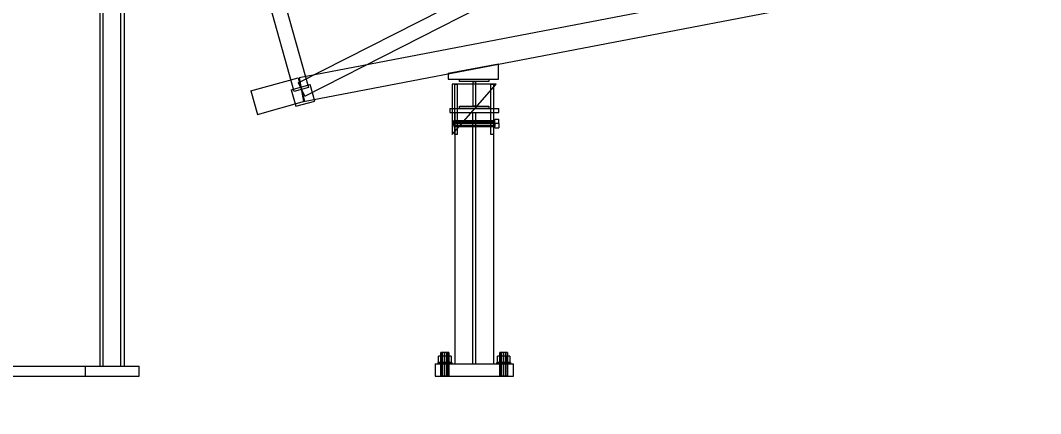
# Model space of a CAD drawing. Header units: millimetres. Extents: x -191664 to 191490, y -197311 to 10263.
# Drawn here: x 26941 to 29025, y -77 to 726 of the extents above; entities that cross this region are included whole.
import ezdxf

# ---------------------------------------------------------------- set-up
doc = ezdxf.new("R2010")
doc.units = ezdxf.units.MM
for name, color, linetype, lineweight in [('COTAS_ENVOLVENTE_P', 1, 'Continuous', 0), ('COTAS_P', 1, 'Continuous', 0), ('lateral_C03', 7, 'Continuous', 0), ('lateral_C05', 7, 'Continuous', 0)]:
    doc.layers.add(name, color=color, linetype=linetype, lineweight=lineweight)
doc.dimstyles.new('PLANTA_100', dxfattribs={"dimtxt": 250, "dimasz": 150, "dimexe": 150, "dimexo": 80, "dimgap": 100, "dimtad": 1, "dimtih": 1, "dimtoh": 1, "dimdec": 1, "dimdsep": 46, "dimcen": 0.09, "dimclrd": 1, "dimclre": 1, "dimclrt": 1, "dimadec": 0, "dimazin": 0, "dimtfac": 1, "dimtdec": 4, "dimtofl": 0, "dimtmove": 0, "dimatfit": 3, "dimfxl": 1, "dimtolj": 1, "dimtzin": 0, "dimarcsym": 0})

# ---------------------------------------------------------------- blocks, each defined once
blk = doc.blocks.new('*D4')
at = {"layer": 'COTAS_ENVOLVENTE_P', "color": 1, "lineweight": -2, "transparency": 16777216}
for p, q in [((0, -80), (0, -3250)), ((58855.1, -80), (58855.1, -3250)), ((150, -3100), (58705.1, -3100))]:
    blk.add_line(p, q, dxfattribs=at)
at = {"layer": 'COTAS_ENVOLVENTE_P', "color": 1, "transparency": 16777216}
for points in [[(150, -3075), (150, -3125), (0, -3100)], [(58705.1, -3075), (58705.1, -3125), (58855.1, -3100)]]:
    blk.add_solid(points, dxfattribs=at)
at = {"layer": 'Defpoints', "color": 0, "transparency": 16777216}
for p in [(0, 0), (58855.1, 0), (58855.1, -3100)]:
    blk.add_point(p, dxfattribs=at)
blk = doc.blocks.new('*D21')
at = {"layer": 'COTAS_P', "color": 1, "lineweight": -2, "transparency": 16777216}
for p, q in [((0, -80), (0, -2350)), ((58117.1, -80), (58117.1, -2350)), ((150, -2200), (57967.1, -2200))]:
    blk.add_line(p, q, dxfattribs=at)
at = {"layer": 'COTAS_P', "color": 1, "transparency": 16777216}
for points in [[(150, -2175), (150, -2225), (0, -2200)], [(57967.1, -2175), (57967.1, -2225), (58117.1, -2200)]]:
    blk.add_solid(points, dxfattribs=at)
at = {"layer": 'Defpoints', "color": 0, "transparency": 16777216}
for p in [(0, 0), (58117.1, 0), (58117.1, -2200)]:
    blk.add_point(p, dxfattribs=at)

msp = doc.modelspace()

# ---------------------------------------------------------------- linework, layer by layer
at = {"layer": 'lateral_C03', "color": 139, "true_color": 0x354b57}
for p, q in [((27507.93, 598.53), (28598.96, 1152.84)), ((27521.52, 571.79), (28612.55, 1126.09)), ((27510.02, 609.71), (28692.61, 836.58)), ((27464.54, 820.33), (27529.17, 589.2)), ((27500.28, 581.12), (27435.65, 812.25)), ((27519.44, 560.61), (28702.03, 787.47)), ((27411.69, 582.31), (27507.99, 609.24)), ((27507.99, 609.24), (27521.46, 561.08)), ((27510.02, 609.71), (27519.44, 560.61)), ((27837.95, 601.32), (27837.95, 606.32)), ((27837.95, 606.32), (27897.95, 606.32)), ((27897.95, 606.32), (27897.95, 601.32)), ((27494.12, 584.59), (27532.64, 595.36)), ((27494.12, 584.59), (27503.54, 550.88)), ((27529.17, 589.2), (27500.28, 581.12)), ((27507.93, 598.53), (27521.52, 571.79)), ((27542.07, 561.65), (27532.64, 595.36)), ((27897.95, 601.32), (27837.95, 601.32)), ((27865.45, 551.32), (27865.45, 601.32)), ((27865.45, 601.32), (27870.45, 601.32)), ((27870.45, 601.32), (27870.45, 551.32)), ((27411.69, 582.31), (27425.15, 534.15)), ((27425.15, 534.15), (27521.46, 561.08)), ((27503.54, 550.88), (27542.07, 561.65)), ((27837.95, 546.32), (27837.95, 551.32)), ((27837.95, 551.32), (27897.95, 551.32)), ((27897.95, 546.32), (27837.95, 546.32)), ((27870.45, 551.32), (27865.45, 551.32)), ((27897.95, 551.32), (27897.95, 546.32)), ((27827.95, 538.32), (27907.95, 538.32)), ((27827.95, 538.32), (27827.95, 25)), ((27864.45, 538.32), (27871.45, 538.32)), ((27864.45, 538.32), (27864.45, 25)), ((27871.45, 25), (27871.45, 538.32)), ((27907.95, 25), (27907.95, 538.32)), ((27827.95, 25), (27907.95, 25)), ((27864.45, 25), (27871.45, 25))]:
    msp.add_line(p, q, dxfattribs=at)
at = {"layer": 'lateral_C03', "color": 251, "true_color": 0x4e626d}
for p, q in [((27814.97, 618.32), (27917.3, 637.95)), ((27917.3, 606.32), (27917.3, 637.95)), ((27814.97, 618.32), (27814.97, 606.32)), ((27814.97, 606.32), (27917.3, 606.32)), ((27822.95, 493.32), (27912.95, 596.32)), ((27912.95, 596.32), (27822.95, 596.32)), ((27822.95, 596.32), (27822.95, 493.32)), ((27827.95, 493.32), (27827.95, 596.32)), ((27827.95, 596.32), (27833.95, 596.32)), ((27833.95, 493.32), (27833.95, 596.32)), ((27901.95, 493.32), (27901.95, 596.32)), ((27901.95, 596.32), (27907.95, 596.32)), ((27907.95, 493.32), (27907.95, 596.32)), ((27817.95, 546.32), (27917.95, 546.32)), ((27817.95, 546.32), (27817.95, 538.32)), ((27917.95, 538.32), (27917.95, 546.32)), ((27817.95, 538.32), (27917.95, 538.32)), ((27833.95, 493.32), (27827.95, 493.32)), ((27907.95, 493.32), (27901.95, 493.32)), ((27787.95, 25), (27947.95, 25)), ((27787.95, 25), (27787.95, 0)), ((27947.95, 0), (27947.95, 25)), ((27787.95, 0), (27947.95, 0))]:
    msp.add_line(p, q, dxfattribs=at)
at = {"layer": 'lateral_C03', "color": 9, "true_color": 0xaebcc4}
for p, q in [((27825.95, 521.36), (27825.95, 522.22)), ((27825.95, 522.22), (27909.95, 522.22)), ((27825.95, 519.02), (27825.95, 521.36)), ((27825.95, 521.36), (27909.95, 521.36)), ((27909.95, 515.82), (27909.95, 524.82)), ((27909.95, 524.82), (27917.95, 524.82)), ((27909.95, 521.36), (27909.95, 522.22)), ((27909.95, 519.02), (27909.95, 521.36)), ((27917.95, 515.82), (27917.95, 524.82)), ((27825.95, 515.82), (27825.95, 519.02)), ((27825.95, 519.02), (27909.95, 519.02)), ((27825.95, 512.62), (27825.95, 515.82)), ((27909.95, 515.82), (27825.95, 515.82)), ((27825.95, 512.62), (27825.95, 510.27)), ((27825.95, 512.62), (27909.95, 512.62)), ((27825.95, 510.27), (27825.95, 509.42)), ((27825.95, 510.27), (27909.95, 510.27)), ((27825.95, 509.42), (27909.95, 509.42)), ((27909.95, 515.82), (27909.95, 519.02)), ((27909.95, 515.82), (27909.95, 512.62)), ((27909.95, 506.81), (27909.95, 515.82)), ((27917.95, 515.82), (27909.95, 515.82)), ((27909.95, 512.62), (27909.95, 510.27)), ((27909.95, 510.27), (27909.95, 509.42)), ((27909.95, 506.81), (27917.95, 506.81)), ((27917.95, 515.82), (27917.95, 506.81)), ((27801.03, 48), (27799.95, 48)), ((27799.95, 0), (27799.95, 48)), ((27803.95, 48), (27801.03, 48)), ((27801.03, 0), (27801.03, 48)), ((27807.95, 48), (27803.95, 48)), ((27803.95, 0), (27803.95, 48)), ((27811.95, 48), (27807.95, 48)), ((27807.95, 0), (27807.95, 48)), ((27814.88, 48), (27811.95, 48)), ((27811.95, 0), (27811.95, 48)), ((27815.95, 48), (27814.88, 48)), ((27814.88, 0), (27814.88, 48)), ((27815.95, 48), (27815.95, 0)), ((27921.03, 48), (27919.95, 48)), ((27919.95, 0), (27919.95, 48)), ((27923.95, 48), (27921.03, 48)), ((27921.03, 0), (27921.03, 48)), ((27927.95, 48), (27923.95, 48)), ((27923.95, 0), (27923.95, 48)), ((27931.95, 48), (27927.95, 48)), ((27927.95, 0), (27927.95, 48)), ((27934.88, 48), (27931.95, 48)), ((27931.95, 0), (27931.95, 48)), ((27935.95, 48), (27934.88, 48)), ((27934.88, 0), (27934.88, 48)), ((27935.95, 48), (27935.95, 0)), ((27795.02, 28), (27793.95, 28)), ((27793.95, 25), (27793.95, 28)), ((27795.02, 25), (27793.95, 25)), ((27798.05, 28), (27795.02, 28)), ((27795.02, 25), (27795.02, 28)), ((27798.05, 25), (27795.02, 25)), ((27801.55, 40.8), (27795.15, 40.8)), ((27795.15, 28), (27795.15, 40.8)), ((27801.55, 28), (27795.15, 28)), ((27802.6, 28), (27798.05, 28)), ((27798.05, 25), (27798.05, 28)), ((27802.6, 25), (27798.05, 25)), ((27814.35, 40.8), (27801.55, 40.8)), ((27801.55, 28), (27801.55, 40.8)), ((27814.35, 28), (27801.55, 28)), ((27807.95, 28), (27802.6, 28)), ((27802.6, 25), (27802.6, 28)), ((27807.95, 25), (27802.6, 25)), ((27813.31, 28), (27807.95, 28)), ((27807.95, 25), (27807.95, 28)), ((27813.31, 25), (27807.95, 25)), ((27817.85, 28), (27813.31, 28)), ((27813.31, 25), (27813.31, 28)), ((27817.85, 25), (27813.31, 25)), ((27820.75, 40.8), (27814.35, 40.8)), ((27814.35, 28), (27814.35, 40.8)), ((27814.35, 28), (27820.75, 28)), ((27820.89, 28), (27817.85, 28)), ((27817.85, 25), (27817.85, 28)), ((27820.89, 25), (27817.85, 25)), ((27820.75, 40.8), (27820.75, 28)), ((27821.95, 28), (27820.89, 28)), ((27820.89, 25), (27820.89, 28)), ((27820.89, 25), (27821.95, 25)), ((27821.95, 28), (27821.95, 25)), ((27915.02, 28), (27913.95, 28)), ((27913.95, 25), (27913.95, 28)), ((27915.02, 25), (27913.95, 25)), ((27918.05, 28), (27915.02, 28)), ((27915.02, 25), (27915.02, 28)), ((27918.05, 25), (27915.02, 25)), ((27921.55, 40.8), (27915.15, 40.8)), ((27915.15, 28), (27915.15, 40.8)), ((27921.55, 28), (27915.15, 28)), ((27922.6, 28), (27918.05, 28)), ((27918.05, 25), (27918.05, 28)), ((27922.6, 25), (27918.05, 25)), ((27934.35, 40.8), (27921.55, 40.8)), ((27921.55, 28), (27921.55, 40.8)), ((27934.35, 28), (27921.55, 28)), ((27927.95, 28), (27922.6, 28)), ((27922.6, 25), (27922.6, 28)), ((27927.95, 25), (27922.6, 25)), ((27933.31, 28), (27927.95, 28)), ((27927.95, 25), (27927.95, 28)), ((27933.31, 25), (27927.95, 25)), ((27937.85, 28), (27933.31, 28)), ((27933.31, 25), (27933.31, 28)), ((27937.85, 25), (27933.31, 25)), ((27940.75, 40.8), (27934.35, 40.8)), ((27934.35, 28), (27934.35, 40.8)), ((27934.35, 28), (27940.75, 28)), ((27940.89, 28), (27937.85, 28)), ((27937.85, 25), (27937.85, 28)), ((27940.89, 25), (27937.85, 25)), ((27940.75, 40.8), (27940.75, 28)), ((27941.95, 28), (27940.89, 28)), ((27940.89, 25), (27940.89, 28)), ((27940.89, 25), (27941.95, 25)), ((27941.95, 28), (27941.95, 25)), ((27801.03, 0), (27799.95, 0)), ((27803.95, 0), (27801.03, 0)), ((27807.95, 0), (27803.95, 0)), ((27811.95, 0), (27807.95, 0)), ((27814.88, 0), (27811.95, 0)), ((27814.88, 0), (27815.95, 0)), ((27921.03, 0), (27919.95, 0)), ((27923.95, 0), (27921.03, 0)), ((27927.95, 0), (27923.95, 0)), ((27931.95, 0), (27927.95, 0)), ((27934.88, 0), (27931.95, 0)), ((27934.88, 0), (27935.95, 0))]:
    msp.add_line(p, q, dxfattribs=at)
at = {"layer": 'lateral_C05', "color": 251, "true_color": 0x596770}
for p, q in [((27103.19, 970), (27103.19, 20)), ((27110.19, 20), (27110.19, 970)), ((27146.19, 20), (27146.19, 970)), ((27153.19, 20), (27153.19, 970)), ((25203.19, 20), (27183.19, 20)), ((25203.19, 0), (27183.19, 0)), ((27073.19, 20), (27183.19, 20)), ((27073.19, 20), (27073.19, 0)), ((27073.19, 0), (27183.19, 0)), ((27103.19, 20), (27110.19, 20)), ((27110.19, 20), (27146.19, 20)), ((27146.19, 20), (27153.19, 20)), ((27183.19, 0), (27183.19, 20))]:
    msp.add_line(p, q, dxfattribs=at)

# ---------------------------------------------------------------- dimensions: what is measured, and where the dimension line sits
at = {"layer": 'COTAS_ENVOLVENTE_P'}
dim = msp.add_aligned_dim(p1=(0, 0), p2=(58855.12, 0), distance=-3100, text='<> P', dimstyle='PLANTA_100', dxfattribs=at)
dim.commit()
dim.dimension.update_dxf_attribs({"geometry": '*D4', "text_midpoint": (29427.56, -3100)})
at = {"layer": 'COTAS_P'}
dim = msp.add_aligned_dim(p1=(0, 0), p2=(58117.12, 0), distance=-2200, text='<> P', dimstyle='PLANTA_100', dxfattribs=at)
dim.commit()
dim.dimension.update_dxf_attribs({"geometry": '*D21', "text_midpoint": (29058.56, -2200)})

doc.saveas('drawing.dxf')
